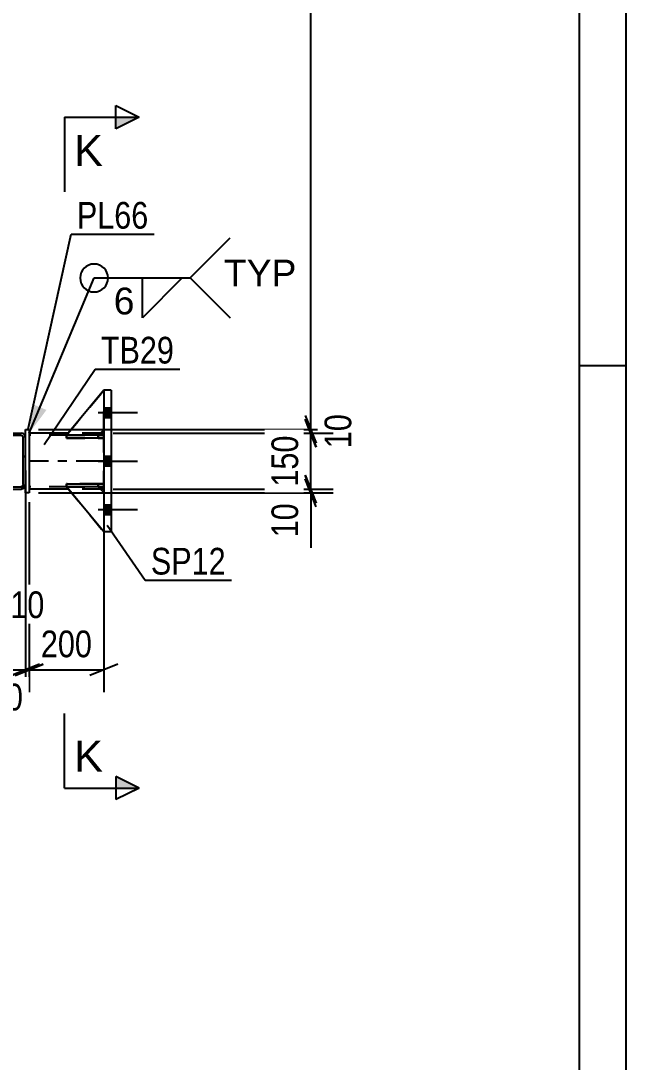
# Model space of a CAD drawing. Header units: millimetres. Extents: x -808 to 381, y -747 to 94.
# Drawn here: x 316.2 to 381.1, y -523.4 to -411.7 of the extents above; entities that cross this region are included whole.
import ezdxf

# ---------------------------------------------------------------- set-up
doc = ezdxf.new("R2010")
doc.units = ezdxf.units.MM
doc.linetypes.add('DXK_LINE_DOT2', pattern=[3.9198, 1.9599, -1.9599])
doc.linetypes.add('DXK_LINE_DOT3', pattern=[5.9187, 2.979, -0.9799, 0.9799, -0.9799])
doc.styles.add('Arial', font='arial.ttf', dxfattribs={"height": 0.2})
doc.styles.add('Arial Narrow', font='ARIALN.TTF', dxfattribs={"height": 0.2})

# ---------------------------------------------------------------- blocks, each defined once
blk = doc.blocks.new('Unknown-232923327-64945')
at = {"color": 5, "linetype": 'Continuous'}
for p, q in [((381.12, -746.68), (381.12, 94.32)), ((376.12, -741.68), (376.12, 89.32)), ((381.12, -448.68), (376.12, -448.68))]:
    blk.add_line(p, q, dxfattribs=at)
blk = doc.blocks.new('Part-232923327-107811 - 107651')
at = {"color": 7, "linetype": 'DXK_LINE_DOT2'}
for p, q in [((321.08, -461.65), (321.08, -461.33)), ((321.08, -461.33), (324.48, -461.33)), ((325.08, -461.33), (321.08, -461.33)), ((324.48, -461.65), (321.08, -461.65)), ((321.08, -461.65), (325.08, -461.65)), ((324.48, -461.65), (324.48, -461.33)), ((324.48, -461.33), (325.08, -461.33)), ((325.08, -461.65), (324.48, -461.65)), ((325.08, -461.65), (325.08, -461.33)), ((325.08, -461.65), (325.08, -461.65))]:
    blk.add_line(p, q, dxfattribs=at)
blk = doc.blocks.new('Part-232923327-107805 - 107651')
at = {"color": 2, "linetype": 'Continuous'}
for p, q in [((321.08, -461.65), (321.08, -461.65)), ((324.48, -461.65), (321.08, -461.65)), ((325.08, -466.49), (321.08, -461.65)), ((324.48, -461.65), (324.48, -461.65)), ((325.08, -462.25), (324.48, -461.65))]:
    blk.add_line(p, q, dxfattribs=at)
at = {"color": 7, "linetype": 'DXK_LINE_DOT2'}
for p, q in [((321.08, -461.65), (324.48, -461.65)), ((325.08, -466.49), (321.08, -461.65)), ((324.48, -461.65), (325.08, -462.25)), ((325.08, -462.25), (325.08, -466.49))]:
    blk.add_line(p, q, dxfattribs=at)
blk = doc.blocks.new('Bolt-232923327-107893 - 107651')
at = {"linetype": 'Continuous'}
for points in [[(325.88, -454.21), (325.88, -453.17), (325.08, -453.17), (325.08, -454.21)], [(325.88, -454.21), (325.88, -453.17), (325.08, -453.17), (325.08, -454.21)], [(325.88, -454.21), (325.88, -453.17), (325.08, -453.17), (325.08, -454.21)], [(325.88, -459.41), (325.88, -458.37), (325.08, -458.37), (325.08, -459.41)], [(325.88, -459.41), (325.88, -458.37), (325.08, -458.37), (325.08, -459.41)], [(325.88, -464.61), (325.88, -463.57), (325.08, -463.57), (325.08, -464.61)], [(325.88, -464.61), (325.88, -463.57), (325.08, -463.57), (325.08, -464.61)], [(325.88, -464.61), (325.88, -463.57), (325.08, -463.57), (325.08, -464.61)]]:
    blk.add_hatch(color=1, dxfattribs=at).paths.add_polyline_path(points)
at = {"color": 1, "linetype": 'Continuous'}
for p, q in [((325.08, -453.17), (325.88, -453.17)), ((325.08, -453.17), (325.88, -453.17)), ((325.08, -453.17), (325.88, -453.17)), ((324.48, -453.69), (328.68, -453.69)), ((324.48, -453.69), (328.68, -453.69)), ((324.48, -453.69), (328.68, -453.69)), ((325.08, -454.21), (325.88, -454.21)), ((325.08, -454.21), (325.88, -454.21)), ((325.08, -454.21), (325.88, -454.21)), ((324.48, -458.89), (328.68, -458.89)), ((324.48, -458.89), (328.68, -458.89)), ((325.08, -458.37), (325.88, -458.37)), ((325.08, -458.37), (325.88, -458.37)), ((325.08, -459.41), (325.88, -459.41)), ((325.08, -459.41), (325.88, -459.41)), ((324.48, -464.09), (328.68, -464.09)), ((324.48, -464.09), (328.68, -464.09)), ((324.48, -464.09), (328.68, -464.09)), ((325.08, -463.57), (325.88, -463.57)), ((325.08, -463.57), (325.88, -463.57)), ((325.08, -463.57), (325.88, -463.57)), ((325.08, -464.61), (325.88, -464.61)), ((325.08, -464.61), (325.88, -464.61)), ((325.08, -464.61), (325.88, -464.61))]:
    blk.add_line(p, q, dxfattribs=at)
blk = doc.blocks.new('Part-232923327-107808 - 107651')
at = {"color": 7, "linetype": 'DXK_LINE_DOT2'}
for p, q in [((325.08, -451.29), (321.08, -456.13)), ((321.08, -456.13), (325.08, -451.29)), ((325.08, -455.53), (325.08, -451.29)), ((324.48, -456.13), (325.08, -455.53)), ((325.08, -455.53), (324.48, -456.13)), ((321.08, -456.13), (324.48, -456.13)), ((321.08, -456.13), (321.08, -456.13)), ((324.48, -456.13), (321.08, -456.13)), ((324.48, -456.13), (324.48, -456.13))]:
    blk.add_line(p, q, dxfattribs=at)
blk = doc.blocks.new('Part-232923327-107816 - 107651')
at = {"linetype": 'Continuous'}
h = blk.add_hatch(dxfattribs=at)
h.set_pattern_fill('', scale=0.7, style=0, pattern_type=0)
h.set_pattern_definition([(45, (316.1964, -461.8903), (-1.57154, 1.57154), [])])
h.paths.add_polyline_path([(311.16, -461.89), (316.2, -461.89), (316.38, -461.85), (316.54, -461.75), (316.64, -461.59), (316.68, -461.41), (316.68, -456.37), (316.64, -456.19), (316.54, -456.03), (316.38, -455.93), (316.2, -455.89), (311.16, -455.89), (310.97, -455.93), (310.82, -456.03), (310.71, -456.19), (310.68, -456.37), (310.68, -461.41), (310.71, -461.59), (310.82, -461.75), (310.97, -461.85)])
h.paths.add_polyline_path([(310.93, -461.5), (310.92, -461.41), (310.92, -456.37), (310.93, -456.28), (310.99, -456.2), (311.06, -456.15), (311.16, -456.13), (316.2, -456.13), (316.29, -456.15), (316.37, -456.2), (316.42, -456.28), (316.44, -456.37), (316.44, -461.41), (316.42, -461.5), (316.37, -461.58), (316.29, -461.63), (316.2, -461.65), (311.16, -461.65), (311.06, -461.63), (310.99, -461.58)])
blk.add_hatch(color=30, dxfattribs=at).paths.add_polyline_path([(313.68, -458.99, -1), (313.68, -458.79, -1)])
at = {"color": 2, "linetype": 'Continuous'}
for p, q in [((310.71, -456.19), (310.68, -456.37)), ((310.68, -456.37), (310.68, -456.37)), ((310.68, -461.41), (310.68, -456.37)), ((310.92, -456.37), (310.93, -456.28)), ((310.92, -456.37), (310.92, -456.37)), ((310.92, -461.41), (310.92, -456.37)), ((310.93, -456.28), (310.99, -456.2)), ((311.16, -455.89), (310.97, -455.93)), ((310.99, -456.2), (311.06, -456.15)), ((311.06, -456.15), (311.16, -456.13)), ((311.16, -455.89), (311.16, -455.89)), ((311.16, -455.89), (316.2, -455.89)), ((311.16, -456.13), (311.16, -456.13)), ((311.16, -456.13), (316.2, -456.13)), ((316.2, -455.89), (316.2, -455.89)), ((316.38, -455.93), (316.2, -455.89)), ((316.2, -456.13), (316.2, -456.13)), ((316.2, -456.13), (316.29, -456.15)), ((316.29, -456.15), (316.37, -456.2)), ((316.37, -456.2), (316.42, -456.28)), ((316.42, -456.28), (316.44, -456.37)), ((316.44, -456.37), (316.44, -456.37)), ((316.44, -461.41), (316.44, -456.37)), ((316.68, -456.37), (316.64, -456.19)), ((316.68, -456.37), (316.68, -456.37)), ((316.68, -461.41), (316.68, -456.37)), ((310.68, -461.41), (310.68, -461.41)), ((310.68, -461.41), (310.71, -461.59)), ((310.92, -461.41), (310.92, -461.41)), ((310.93, -461.5), (310.92, -461.41)), ((310.99, -461.58), (310.93, -461.5)), ((310.97, -461.85), (311.16, -461.89)), ((311.06, -461.63), (310.99, -461.58)), ((311.16, -461.65), (311.06, -461.63)), ((311.16, -461.65), (311.16, -461.65)), ((311.16, -461.65), (316.2, -461.65)), ((311.16, -461.89), (311.16, -461.89)), ((311.16, -461.89), (316.2, -461.89)), ((316.29, -461.63), (316.2, -461.65)), ((316.2, -461.65), (316.2, -461.65)), ((316.2, -461.89), (316.38, -461.85)), ((316.2, -461.89), (316.2, -461.89)), ((316.37, -461.58), (316.29, -461.63)), ((316.42, -461.5), (316.37, -461.58)), ((316.44, -461.41), (316.42, -461.5)), ((316.44, -461.41), (316.44, -461.41)), ((316.64, -461.59), (316.68, -461.41)), ((316.68, -461.41), (316.68, -461.41))]:
    blk.add_line(p, q, dxfattribs=at)
at = {"color": 7, "linetype": 'DXK_LINE_DOT3'}
blk.add_line((313.68, -458.89), (313.68, -458.89), dxfattribs=at)
at = {"color": 30, "linetype": 'DXK_LINE_DOT3'}
blk.add_line((313.68, -458.89), (313.68, -458.89), dxfattribs=at)
at = {"color": 30, "linetype": 'Continuous'}
blk.add_circle((313.68, -458.89), 0.1, dxfattribs=at)
at = {"color": 2, "linetype": 'Continuous'}
for centre, start, end in [((311.16, -456.37), 112.5, 157.5), ((316.2, -456.37), 22.5, 67.5), ((311.16, -461.41), 202.5, 247.5), ((316.2, -461.41), 292.5, 337.5)]:
    blk.add_arc(centre, 0.48, start, end, dxfattribs=at)
blk = doc.blocks.new('Part-232923327-107803 - 107651')
at = {"color": 2, "linetype": 'Continuous'}
for p, q in [((321.28, -455.89), (317.08, -455.89)), ((325.08, -455.89), (324.72, -455.89)), ((321.27, -461.89), (317.08, -461.89)), ((325.08, -461.89), (324.71, -461.89))]:
    blk.add_line(p, q, dxfattribs=at)
at = {"color": 7, "linetype": 'DXK_LINE_DOT2'}
for p, q in [((317.08, -455.89), (317.08, -461.89)), ((325.08, -456.13), (317.08, -456.13)), ((324.72, -455.89), (321.28, -455.89)), ((325.08, -461.89), (325.08, -455.89)), ((325.08, -461.65), (317.08, -461.65)), ((324.71, -461.89), (321.27, -461.89))]:
    blk.add_line(p, q, dxfattribs=at)
at = {"color": 7, "linetype": 'DXK_LINE_DOT3'}
blk.add_line((325.08, -458.89), (317.08, -458.89), dxfattribs=at)
blk = doc.blocks.new('Part-232923327-107804 - 107651')
at = {"color": 2, "linetype": 'Continuous'}
for p, q in [((316.68, -455.49), (317.08, -455.49)), ((316.68, -456.37), (316.68, -455.49)), ((317.08, -455.49), (317.08, -462.29)), ((316.68, -462.29), (316.68, -461.41)), ((317.08, -462.29), (316.68, -462.29))]:
    blk.add_line(p, q, dxfattribs=at)
at = {"color": 7, "linetype": 'DXK_LINE_DOT2'}
blk.add_line((316.68, -461.41), (316.68, -456.37), dxfattribs=at)
blk = doc.blocks.new('Part-232923327-107806 - 107651')
at = {"color": 7, "linetype": 'DXK_LINE_DOT2'}
for p, q in [((321.08, -461.65), (324.48, -461.65)), ((325.08, -466.49), (321.08, -461.65)), ((321.08, -461.65), (321.08, -461.65)), ((324.48, -461.65), (321.08, -461.65)), ((321.08, -461.65), (325.08, -466.49)), ((324.48, -461.65), (325.08, -462.25)), ((324.48, -461.65), (324.48, -461.65)), ((325.08, -462.25), (324.48, -461.65)), ((325.08, -462.25), (325.08, -466.49))]:
    blk.add_line(p, q, dxfattribs=at)
blk = doc.blocks.new('Part-232923327-107807 - 107651')
at = {"color": 2, "linetype": 'Continuous'}
for p, q in [((325.08, -451.29), (321.08, -456.13)), ((324.48, -456.13), (325.08, -455.53)), ((321.41, -456.13), (321.08, -456.13)), ((321.08, -456.13), (321.08, -456.13))]:
    blk.add_line(p, q, dxfattribs=at)
at = {"color": 7, "linetype": 'DXK_LINE_DOT2'}
for p, q in [((321.08, -456.13), (325.08, -451.29)), ((325.08, -455.53), (325.08, -451.29)), ((324.48, -456.13), (325.08, -455.53)), ((324.48, -456.13), (321.08, -456.13)), ((324.48, -456.13), (321.41, -456.13)), ((324.48, -456.13), (324.48, -456.13)), ((324.48, -456.13), (324.48, -456.13))]:
    blk.add_line(p, q, dxfattribs=at)
blk = doc.blocks.new('Part-232923327-107809 - 107651')
at = {"color": 2, "linetype": 'Continuous'}
for p, q in [((321.08, -461.33), (325.08, -461.33)), ((321.08, -461.33), (321.08, -461.65)), ((325.08, -461.65), (321.08, -461.65)), ((325.08, -461.33), (325.08, -461.33)), ((325.08, -461.33), (325.08, -461.65)), ((325.08, -461.65), (325.08, -461.65))]:
    blk.add_line(p, q, dxfattribs=at)
at = {"color": 7, "linetype": 'DXK_LINE_DOT2'}
for p, q in [((324.48, -461.33), (321.08, -461.33)), ((321.08, -461.65), (324.48, -461.65)), ((325.08, -461.33), (324.48, -461.33)), ((324.48, -461.33), (324.48, -461.65)), ((324.48, -461.65), (325.08, -461.65)), ((325.08, -461.33), (325.08, -461.65))]:
    blk.add_line(p, q, dxfattribs=at)
blk = doc.blocks.new('Part-232923327-107810 - 107651')
at = {"color": 2, "linetype": 'Continuous'}
for p, q in [((321.08, -456.13), (321.08, -456.13)), ((321.08, -456.13), (321.08, -456.45)), ((325.08, -456.45), (321.08, -456.45)), ((325.08, -456.13), (321.41, -456.13)), ((325.08, -456.13), (325.08, -456.13)), ((325.08, -456.13), (325.08, -456.45)), ((325.08, -456.45), (325.08, -456.45))]:
    blk.add_line(p, q, dxfattribs=at)
at = {"color": 7, "linetype": 'DXK_LINE_DOT2'}
for p, q in [((321.41, -456.13), (321.08, -456.13)), ((324.48, -456.13), (321.08, -456.13)), ((321.08, -456.45), (324.48, -456.45)), ((324.48, -456.13), (325.08, -456.13)), ((324.48, -456.13), (324.48, -456.45)), ((324.48, -456.45), (325.08, -456.45)), ((325.08, -456.13), (325.08, -456.45))]:
    blk.add_line(p, q, dxfattribs=at)
blk = doc.blocks.new('Part-232923327-107812 - 107651')
at = {"color": 7, "linetype": 'DXK_LINE_DOT2'}
for p, q in [((321.08, -456.45), (321.08, -456.13)), ((321.08, -456.13), (324.48, -456.13)), ((325.08, -456.13), (321.08, -456.13)), ((324.48, -456.45), (321.08, -456.45)), ((321.08, -456.45), (325.08, -456.45)), ((324.48, -456.45), (324.48, -456.13)), ((324.48, -456.13), (325.08, -456.13)), ((325.08, -456.45), (324.48, -456.45)), ((325.08, -456.45), (325.08, -456.13)), ((325.08, -456.45), (325.08, -456.45))]:
    blk.add_line(p, q, dxfattribs=at)
blk = doc.blocks.new('Part-232923327-107813 - 107651')
at = {"color": 2, "linetype": 'Continuous'}
for p, q in [((325.88, -451.29), (325.08, -451.29)), ((325.08, -451.29), (325.08, -466.49)), ((325.88, -451.29), (325.88, -466.49)), ((325.88, -466.49), (325.08, -466.49))]:
    blk.add_line(p, q, dxfattribs=at)
blk = doc.blocks.new('StraightDimension-232923327-110784 - 107651')
at = {"color": 7, "linetype": 'Continuous'}
for p, q in [((346.68, -460.39), (347.88, -463.39)), ((347.88, -463.79), (346.68, -460.79)), ((318.08, -462.29), (349.68, -462.29)), ((326.08, -461.89), (349.68, -461.89)), ((347.28, -462.29), (347.28, -461.89)), ((347.28, -462.29), (347.28, -468.19)), ((347.28, -462.29), (347.28, -468.19))]:
    blk.add_line(p, q, dxfattribs=at)
at = {"color": 0}
blk.add_wipeout([(346.53, -462.81), (342.33, -462.81), (342.33, -467.67), (346.53, -467.67)], dxfattribs=at)
at = {"color": 3, "style": 'Arial Narrow'}
blk.add_text('10', height=2.863, rotation=90.0002, dxfattribs=at).set_placement((345.93, -467.07))
blk = doc.blocks.new('StraightDimension-232923327-110781 - 107651')
at = {"color": 7, "linetype": 'Continuous'}
for p, q in [((347.28, -455.49), (347.28, -336.89)), ((346.68, -453.99), (347.88, -456.99)), ((318.08, -455.49), (349.68, -455.49))]:
    blk.add_line(p, q, dxfattribs=at)
blk = doc.blocks.new('StraightDimension-232923327-110595 - 107651')
at = {"color": 7, "linetype": 'Continuous'}
for p, q in [((317.08, -463.29), (317.08, -483.68)), ((325.08, -462.89), (325.08, -483.68)), ((315.58, -481.88), (318.58, -480.68)), ((317.08, -481.28), (325.08, -481.28)), ((326.58, -480.68), (323.58, -481.88))]:
    blk.add_line(p, q, dxfattribs=at)
at = {"color": 0}
blk.add_wipeout([(324.42, -480.53), (324.42, -476.33), (317.73, -476.33), (317.73, -480.53)], dxfattribs=at)
at = {"color": 3, "style": 'Arial Narrow'}
blk.add_text('200', height=2.863, dxfattribs=at).set_placement((318.33, -479.93))
blk = doc.blocks.new('StraightDimension-232923327-110596 - 107651')
at = {"color": 7, "linetype": 'Continuous'}
for p, q in [((316.68, -459.89), (316.68, -483.68)), ((317.08, -463.29), (317.08, -483.68)), ((315.18, -481.88), (318.18, -480.68)), ((318.58, -480.68), (315.58, -481.88)), ((316.68, -481.28), (317.08, -481.28))]:
    blk.add_line(p, q, dxfattribs=at)
at = {"color": 0}
blk.add_wipeout([(319.3, -476.33), (319.3, -472.13), (314.45, -472.13), (314.45, -476.33)], dxfattribs=at)
at = {"color": 3, "style": 'Arial Narrow'}
blk.add_text('10', height=2.863, dxfattribs=at).set_placement((315.05, -475.73))
blk = doc.blocks.new('StraightDimension-232923327-110597 - 107651')
at = {"color": 7, "linetype": 'Continuous'}
for p, q in [((316.68, -459.89), (316.68, -484.13)), ((310.68, -463.29), (310.68, -484.13)), ((309.18, -481.88), (312.18, -480.68)), ((310.68, -481.28), (316.68, -481.28)), ((318.18, -480.68), (315.18, -481.88))]:
    blk.add_line(p, q, dxfattribs=at)
at = {"color": 0}
blk.add_wipeout([(317.02, -486.23), (317.02, -482.03), (310.33, -482.03), (310.33, -486.23)], dxfattribs=at)
at = {"color": 3, "style": 'Arial Narrow'}
blk.add_text('150', height=2.863, dxfattribs=at).set_placement((310.93, -485.63))
blk = doc.blocks.new('StraightDimension-232923327-110782 - 107651')
at = {"color": 7, "linetype": 'Continuous'}
for p, q in [((346.68, -453.99), (347.88, -456.99)), ((347.88, -457.39), (346.68, -454.39)), ((318.08, -455.49), (350.13, -455.49)), ((347.28, -455.89), (347.28, -455.49)), ((326.08, -455.89), (350.13, -455.89))]:
    blk.add_line(p, q, dxfattribs=at)
at = {"color": 0}
blk.add_wipeout([(352.23, -453.26), (348.03, -453.26), (348.03, -458.11), (352.23, -458.11)], dxfattribs=at)
at = {"color": 3, "style": 'Arial Narrow'}
blk.add_text('10', height=2.863, rotation=90.0002, dxfattribs=at).set_placement((351.63, -457.51))
blk = doc.blocks.new('StraightDimension-232923327-110783 - 107651')
at = {"color": 7, "linetype": 'Continuous'}
for p, q in [((346.68, -454.39), (347.88, -457.39)), ((326.08, -455.89), (349.68, -455.89)), ((347.28, -461.89), (347.28, -455.89)), ((347.88, -463.39), (346.68, -460.39)), ((326.08, -461.89), (349.68, -461.89))]:
    blk.add_line(p, q, dxfattribs=at)
at = {"color": 0}
blk.add_wipeout([(346.53, -455.54), (342.33, -455.54), (342.33, -462.23), (346.53, -462.23)], dxfattribs=at)
at = {"color": 3, "style": 'Arial Narrow'}
blk.add_text('150', height=2.863, rotation=90.0002, dxfattribs=at).set_placement((345.93, -461.63))
blk = doc.blocks.new('Mark-232923327-110267 - 107651')
at = {"color": 30, "linetype": 'Continuous'}
for p, q in [((316.92, -455.61), (321.59, -434.57)), ((321.59, -434.57), (330.47, -434.57))]:
    blk.add_line(p, q, dxfattribs=at)
at = {"color": 0}
blk.add_wipeout([(329.87, -433.97), (329.87, -430.97), (322.19, -430.97), (322.19, -433.97)], dxfattribs=at)
blk.add_wipeout([(329.87, -433.97), (329.87, -430.97), (322.19, -430.97), (322.19, -433.97)], dxfattribs=at)
at = {"color": 3, "style": 'Arial Narrow'}
blk.add_text('PL66', height=2.863, dxfattribs=at).set_placement((322.19, -433.97))
blk = doc.blocks.new('Mark-232923327-110171 - 107651')
at = {"color": 30, "linetype": 'Continuous'}
for p, q in [((318.69, -457.1), (324.16, -449.03)), ((324.16, -449.03), (333.22, -449.03))]:
    blk.add_line(p, q, dxfattribs=at)
at = {"color": 0}
blk.add_wipeout([(332.62, -448.43), (332.62, -445.43), (324.76, -445.43), (324.76, -448.43)], dxfattribs=at)
blk.add_wipeout([(332.62, -448.43), (332.62, -445.43), (324.76, -445.43), (324.76, -448.43)], dxfattribs=at)
at = {"color": 3, "style": 'Arial Narrow'}
blk.add_text('TB29', height=2.863, dxfattribs=at).set_placement((324.76, -448.43))
blk = doc.blocks.new('WeldMark-232923327-111060 - 107651')
at = {"linetype": 'Continuous'}
blk.add_hatch(color=30, dxfattribs=at).paths.add_polyline_path([(318.93, -453.41), (317.08, -455.89), (317.54, -452.83)])
at = {"color": 3, "linetype": 'Continuous'}
for p, q in [((334.36, -439.26), (338.65, -434.97)), ((329.22, -439.26), (333.5, -439.26)), ((333.5, -439.26), (329.22, -443.55)), ((329.22, -443.55), (329.22, -439.26)), ((334.36, -439.26), (338.65, -443.55))]:
    blk.add_line(p, q, dxfattribs=at)
at = {"color": 30, "linetype": 'Continuous'}
for p, q in [((317.08, -455.89), (324.04, -439.26)), ((324.04, -439.26), (334.36, -439.26))]:
    blk.add_line(p, q, dxfattribs=at)
at = {"color": 3, "linetype": 'Continuous'}
blk.add_arc((324.04, -439.26), 1.5, 90, 270, dxfattribs=at)
at = {"color": 0}
blk.add_wipeout([(328.56, -443.36), (328.56, -439.96), (325.94, -439.96), (325.94, -443.36)], dxfattribs=at)
at = {"color": 3, "linetype": 'Continuous'}
blk.add_arc((324.04, -439.26), 1.5, 270, 90, dxfattribs=at)
at = {"color": 3, "style": 'Arial'}
blk.add_text('6', height=2.87, dxfattribs=at).set_placement((326.14, -443.16))
at = {"color": 0, "linetype": 'Continuous'}
blk.add_wipeout([(345.74, -440.16), (345.74, -437.16), (337.96, -437.16), (337.96, -440.16)], dxfattribs=at)
blk.add_wipeout([(345.74, -440.16), (345.74, -437.16), (337.96, -437.16), (337.96, -440.16)], dxfattribs=at)
at = {"color": 3, "linetype": 'Continuous', "style": 'Arial'}
blk.add_text('TYP', height=2.865, dxfattribs=at).set_placement((337.96, -440.16))
blk = doc.blocks.new('Mark-232923327-110174 - 107651')
at = {"color": 30, "linetype": 'Continuous'}
for p, q in [((325.44, -465.78), (329.53, -471.66)), ((329.53, -471.66), (338.77, -471.66))]:
    blk.add_line(p, q, dxfattribs=at)
at = {"color": 0}
blk.add_wipeout([(338.17, -471.06), (338.17, -468.06), (330.13, -468.06), (330.13, -471.06)], dxfattribs=at)
blk.add_wipeout([(338.17, -471.06), (338.17, -468.06), (330.13, -468.06), (330.13, -471.06)], dxfattribs=at)
at = {"color": 3, "style": 'Arial Narrow'}
blk.add_text('SP12', height=2.863, dxfattribs=at).set_placement((330.13, -471.06))
blk = doc.blocks.new('SectionMark-232923327-111503 - 107651')
at = {"linetype": 'Continuous'}
for points in [[(326.38, -423.26), (326.38, -422.01), (328.88, -422.01)], [(326.38, -493.95), (326.38, -492.7), (328.88, -493.95)]]:
    blk.add_hatch(color=6, dxfattribs=at).paths.add_polyline_path(points)
at = {"color": 6, "linetype": 'Continuous'}
for p, q in [((326.38, -423.26), (326.38, -420.76)), ((326.38, -420.76), (328.88, -422.01)), ((320.88, -422.01), (320.88, -430.01)), ((320.88, -422.01), (328.88, -422.01)), ((328.88, -422.01), (326.38, -423.26)), ((320.88, -493.95), (320.88, -485.95)), ((328.88, -493.95), (326.38, -492.7)), ((326.38, -492.7), (326.38, -495.2)), ((320.88, -493.95), (328.88, -493.95)), ((328.88, -493.95), (326.38, -495.2))]:
    blk.add_line(p, q, dxfattribs=at)
at = {"color": 0, "linetype": 'Continuous'}
for points in [[(324.99, -427.26), (324.99, -423.76), (321.88, -423.76), (321.88, -427.26)], [(324.99, -492.2), (324.99, -488.7), (321.88, -488.7), (321.88, -492.2)]]:
    blk.add_wipeout(points, dxfattribs=at)
at = {"color": 3, "linetype": 'Continuous', "style": 'Arial'}
for p in [(321.88, -427.26), (321.88, -492.2)]:
    blk.add_text('K', height=3.34, dxfattribs=at).set_placement(p)

msp = doc.modelspace()

# ---------------------------------------------------------------- block references
for name in ['Unknown-232923327-64945', 'Part-232923327-107808 - 107651', 'Part-232923327-107807 - 107651', 'Part-232923327-107813 - 107651', 'Bolt-232923327-107893 - 107651', 'Part-232923327-107804 - 107651', 'Part-232923327-107816 - 107651', 'Part-232923327-107803 - 107651', 'Part-232923327-107810 - 107651', 'Part-232923327-107812 - 107651', 'Part-232923327-107811 - 107651', 'Part-232923327-107809 - 107651', 'Part-232923327-107805 - 107651', 'Part-232923327-107806 - 107651']:
    msp.add_blockref(name, (0, 0))

# ---------------------------------------------------------------- next in the draw order: block references
for name in ['StraightDimension-232923327-110781 - 107651', 'StraightDimension-232923327-110784 - 107651']:
    msp.add_blockref(name, (0, 0))

# ---------------------------------------------------------------- next in the draw order: block references
for name in ['StraightDimension-232923327-110782 - 107651', 'StraightDimension-232923327-110595 - 107651']:
    msp.add_blockref(name, (0, 0))

# ---------------------------------------------------------------- next in the draw order: block references
for name in ['StraightDimension-232923327-110783 - 107651', 'StraightDimension-232923327-110596 - 107651', 'Mark-232923327-110174 - 107651']:
    msp.add_blockref(name, (0, 0))

# ---------------------------------------------------------------- next in the draw order: block references
for name in ['Mark-232923327-110267 - 107651', 'StraightDimension-232923327-110597 - 107651']:
    msp.add_blockref(name, (0, 0))

# ---------------------------------------------------------------- next in the draw order: block references
msp.add_blockref('Mark-232923327-110171 - 107651', (0, 0))

# ---------------------------------------------------------------- next in the draw order: block references
msp.add_blockref('WeldMark-232923327-111060 - 107651', (0, 0))

# ---------------------------------------------------------------- next in the draw order: block references
msp.add_blockref('SectionMark-232923327-111503 - 107651', (0, 0))

doc.saveas('drawing.dxf')
